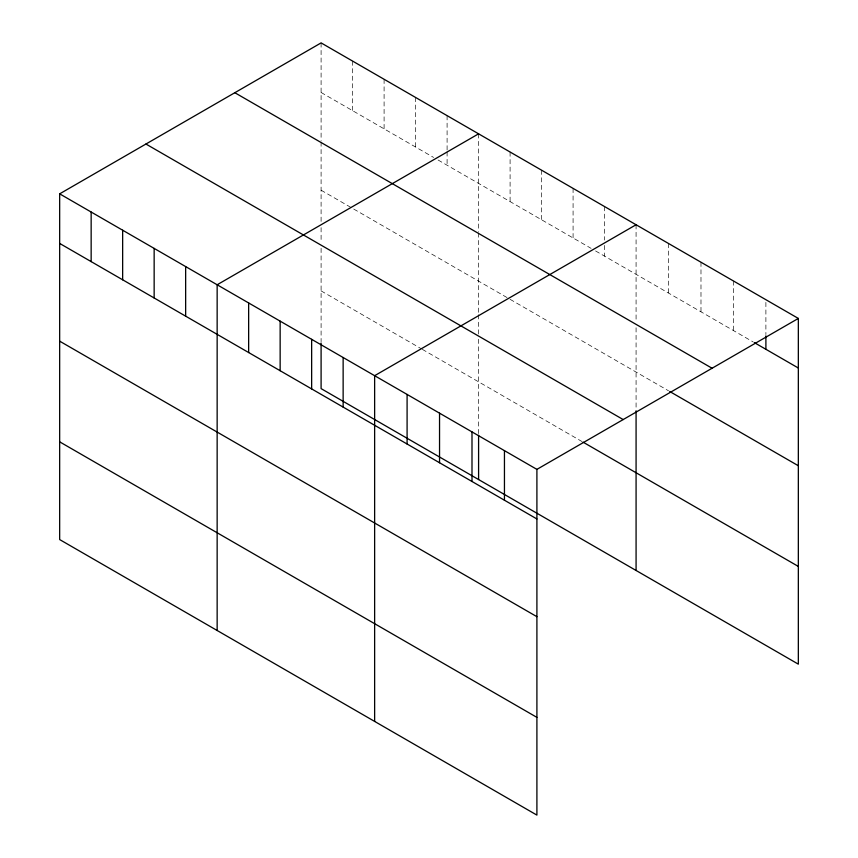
<?xml version="1.0" encoding="UTF-8"?>
<svg xmlns="http://www.w3.org/2000/svg" width="858" height="858" viewBox="0 0 858 858"><rect width="100%" height="100%" fill="white"/><g stroke="black" fill="none" stroke-linecap="round" stroke-linejoin="round"><path stroke-width="0.64" stroke-dasharray="4.29 3.22" d="M321.096 92.482L433.59 157.432M438.095 160.028L591.087 248.359M595.581 250.954L753.142 341.924M321.096 190.208L351.469 207.743M353.721 209.041L508.966 298.67M510.092 299.324L668.532 390.798M321.096 290.894L421.214 348.702M422.34 349.356L582.078 441.58M765.894 302.381L765.894 334.545M733.44 280.963L733.44 330.544M700.986 262.226L700.986 311.808M668.532 243.49L668.532 293.071M636.078 224.753L636.078 321.246M636.078 327.756L636.078 409.502M604.579 206.564L604.579 240.068M604.579 245.431L604.579 256.156M573.08 188.385L573.08 237.966M541.58 170.195L541.58 219.777M510.092 152.016L510.092 201.598M478.592 133.827L478.592 231.628M478.592 232.926L478.592 313.406M478.592 314.704L478.592 334.062M478.592 339.221L478.592 433.944M447.093 115.637L447.093 150.482M447.093 151.823L447.093 165.229M415.594 97.458L415.594 147.04M384.094 79.268L384.094 128.861M352.595 61.09L352.595 110.671M321.096 42.9L321.096 140.701M321.096 141.999L321.096 222.479M321.096 227.649L321.096 241.849M321.096 248.305L321.096 341.72"/><path stroke-width="1.29" d="M59.663 193.844L536.904 469.38L536.904 815.1L59.663 539.564L59.663 193.844L321.096 42.9L798.337 318.436L798.337 664.156L321.096 388.62L321.096 343.018M478.592 133.827L217.149 284.77L217.149 630.491M636.078 224.753L374.635 375.697L374.635 721.417M536.904 469.38L798.337 318.436M754.3 342.589L798.337 368.018M234.824 92.707L712.065 368.243M669.69 391.473L798.337 465.744M145.935 144.026L623.176 419.562M583.204 442.224L798.337 566.43M59.663 243.425L536.904 518.961M59.663 341.152L536.904 616.688M59.663 441.838L536.904 717.374M765.894 335.886L765.894 349.281M636.078 410.789L636.078 570.473M504.45 450.643L504.45 500.225M478.592 435.253L478.592 479.547M471.997 431.906L471.997 481.488M439.543 413.17L439.543 462.752M407.089 394.433L407.089 444.015M343.136 357.507L343.136 407.089M311.647 339.328L311.647 388.91M280.148 321.139L280.148 370.72M248.648 302.949L248.648 352.541M185.65 266.581L185.65 316.173M154.15 248.402L154.15 297.983M122.651 230.212L122.651 279.794M91.152 212.023L91.152 261.615"/></g></svg>
